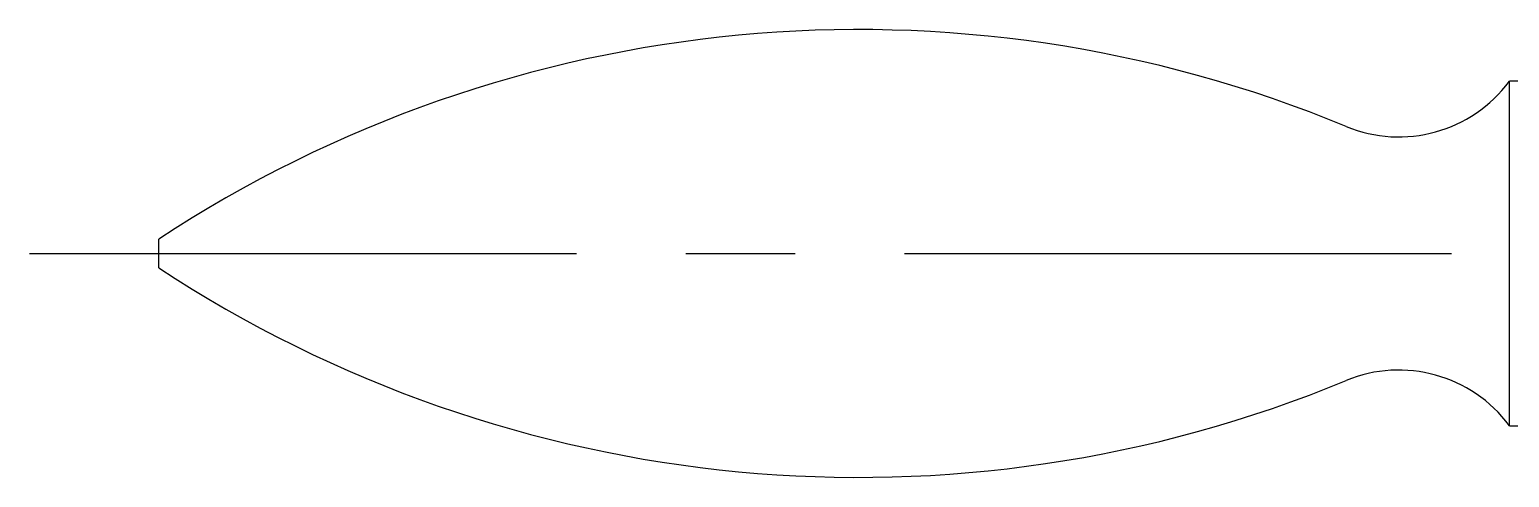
# Model space of a CAD drawing. Extents: x -2 to 770, y -8 to 325.
# Drawn here: x 213.19 to 256.15, y 242.47 to 255.47 of the extents above; entities that cross this region are included whole.
import ezdxf

# ---------------------------------------------------------------- set-up
doc = ezdxf.new("R2010")
doc.units = 0
doc.header["$LTSCALE"] = 0.5
doc.linetypes.add('CENTER', pattern=[50.8, 31.75, -6.35, 6.35, -6.35])
doc.layers.add('MSM_CENTER', color=1, linetype='CENTER')
doc.layers.add('MSM_CONTINUOUS', color=7, linetype='CONTINUOUS')

msp = doc.modelspace()

# ---------------------------------------------------------------- linework, layer by layer
at = {"layer": 'MSM_CENTER'}
msp.add_line((213.193, 248.966), (770.041, 248.966), dxfattribs=at)
at = {"layer": 'MSM_CONTINUOUS'}
for p, q in [((256.153, 243.966), (256.153, 253.966)), ((263.441, 253.966), (256.153, 253.966)), ((216.941, 248.548), (216.941, 249.384)), ((256.153, 243.966), (263.441, 243.966))]:
    msp.add_line(p, q, dxfattribs=at)
for centre, radius, start, end in [((237.266, 218.466), 37, 67.5217, 123.3194), ((252.941, 256.351), 4, 247.5217, 323.3982), ((237.266, 279.466), 37, 236.6806, 292.4783), ((252.941, 241.581), 4, 36.6018, 112.4783)]:
    msp.add_arc(centre, radius, start, end, dxfattribs=at)

doc.saveas('drawing.dxf')
